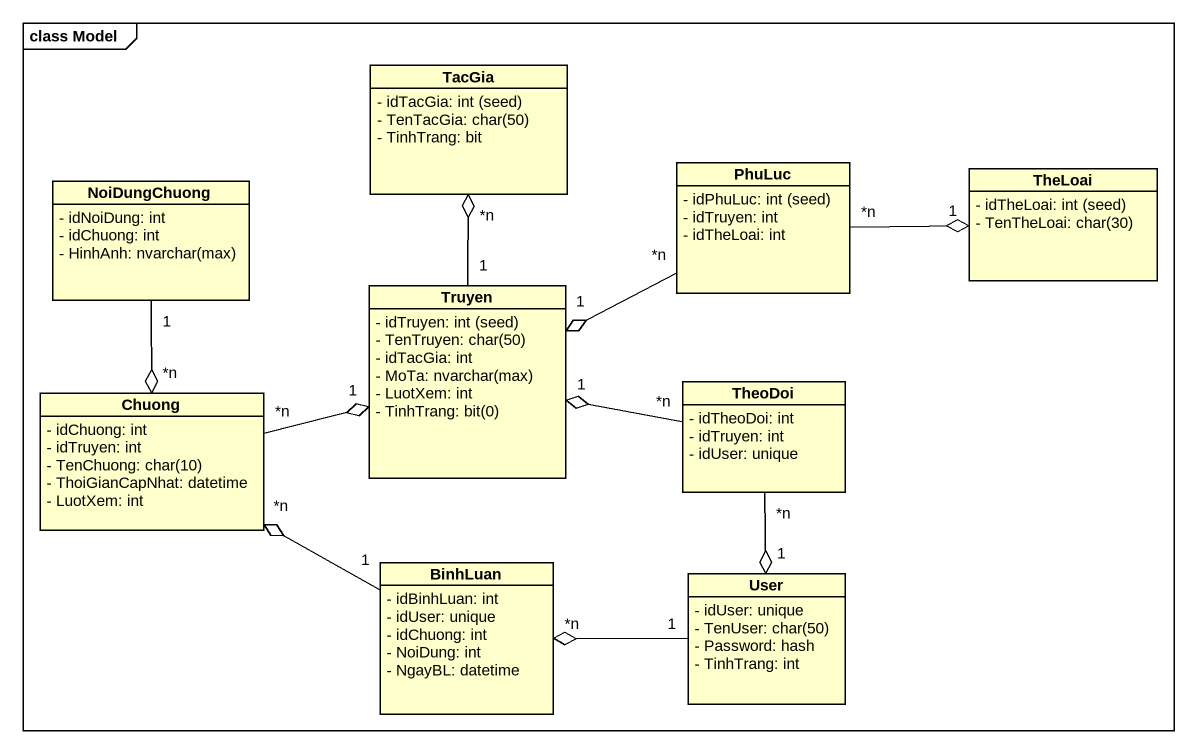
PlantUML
@startuml
mainframe class Model
hide circle
hide empty members
skinparam classAttributeIconSize 0
class TacGia {
  {field} - idTacGia: int (seed)
  {field} - TenTacGia: char(50)
  - TinhTrang: bit
}
class NoiDungChuong {
  - idNoiDung: int
  - idChuong: int
  {field} - HinhAnh: nvarchar(max)
}
class PhuLuc {
  {field} - idPhuLuc: int (seed)
  - idTruyen: int
  - idTheLoai: int
}
class TheLoai {
  {field} - idTheLoai: int (seed)
  {field} - TenTheLoai: char(30)
}
class Truyen {
  {field} - idTruyen: int (seed)
  {field} - TenTruyen: char(50)
  - idTacGia: int
  {field} - MoTa: nvarchar(max)
  - LuotXem: int
  {field} - TinhTrang: bit(0)
}
class Chuong {
  - idChuong: int
  - idTruyen: int
  {field} - TenChuong: char(10)
  - ThoiGianCapNhat: datetime
  - LuotXem: int
}
class TheoDoi {
  - idTheoDoi: int
  - idTruyen: int
  - idUser: unique
}
class BinhLuan {
  - idBinhLuan: int
  - idUser: unique
  - idChuong: int
  - NoiDung: int
  - NgayBL: datetime
}
class User {
  - idUser: unique
  {field} - TenUser: char(50)
  - Password: hash
  - TinhTrang: int
}
NoiDungChuong "1" --o "*n" Chuong
PhuLuc "*n" -right-o "1" TheLoai
PhuLuc "*n" -left-o "1" Truyen
Truyen "1" -up-o "*n" TacGia
Chuong "*n" -right-o "1" Truyen
TheoDoi "*n" -left-o "1" Truyen
TheoDoi "*n" --o "1" User
BinhLuan "1" -left-o "*n" Chuong
User "1" -left-o "*n" BinhLuan
@enduml
